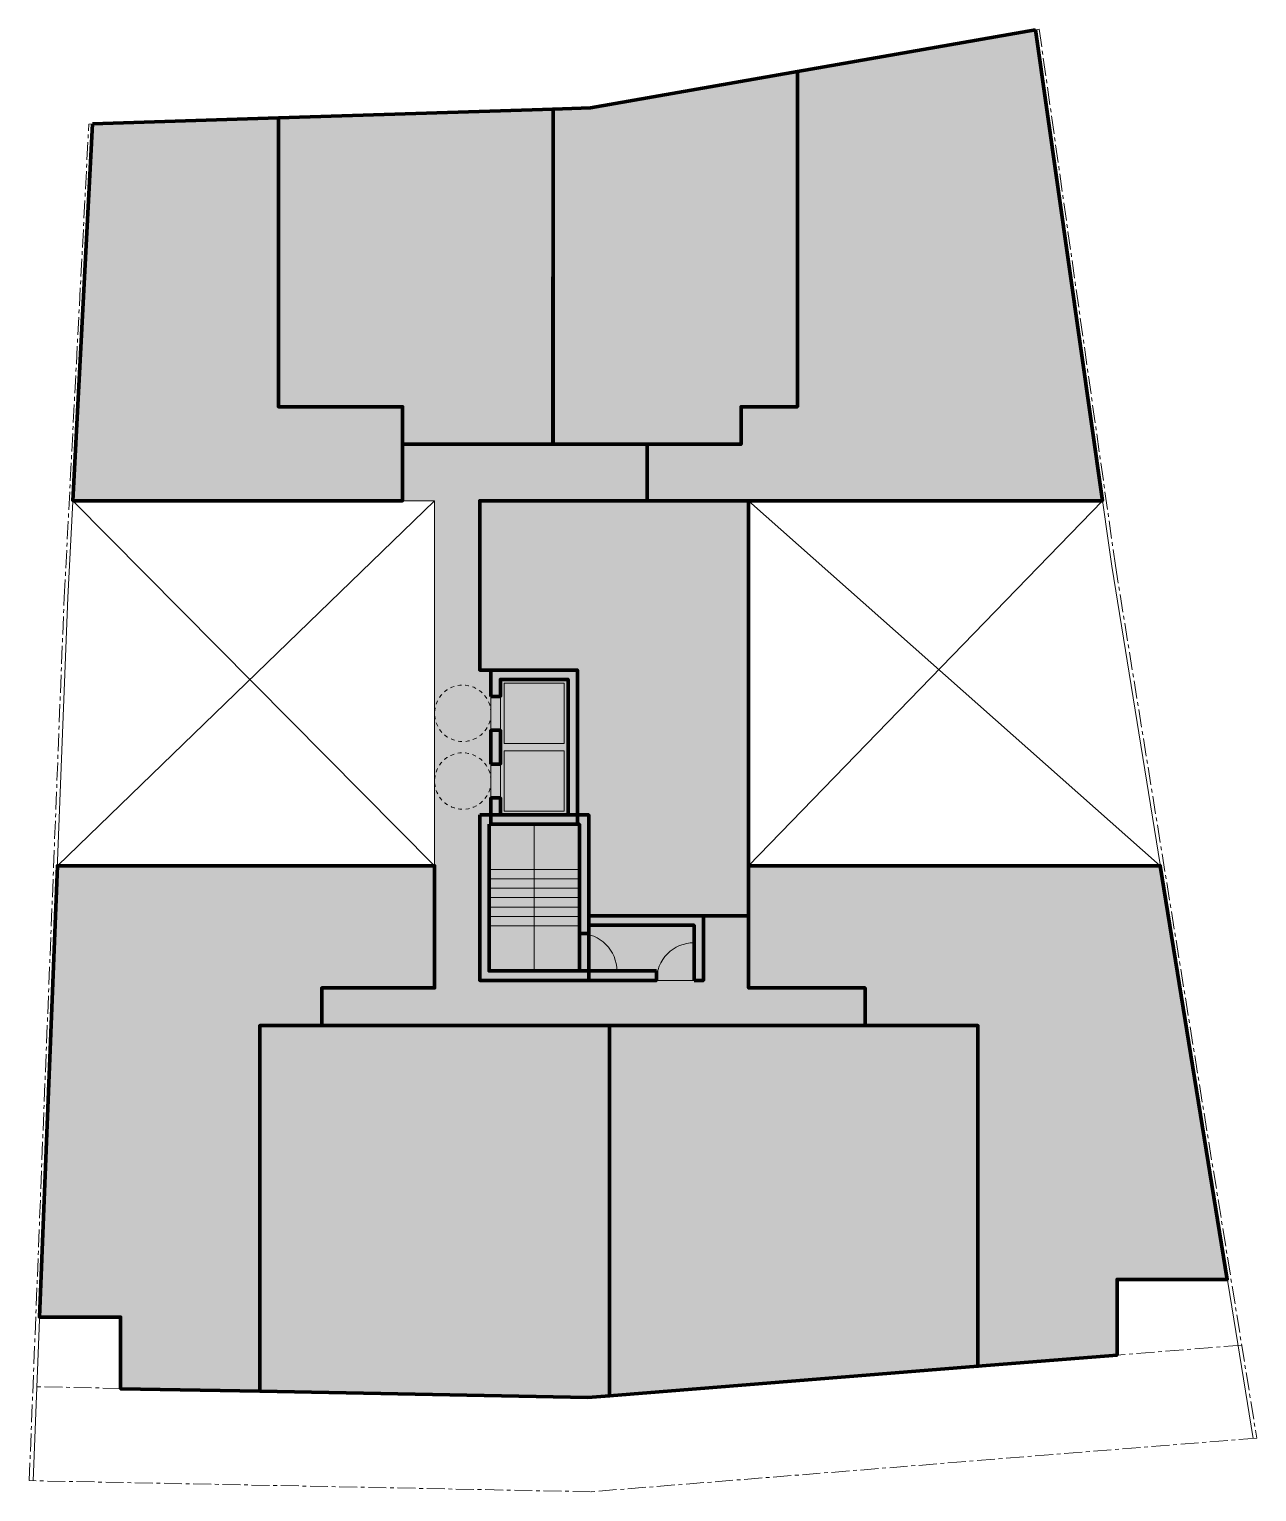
# Model space of a CAD drawing. Header units: metres. Extents: x 500 to 532.6, y -108 to -69.1.
import ezdxf

# ---------------------------------------------------------------- set-up
doc = ezdxf.new("R2010")
doc.units = ezdxf.units.M
doc.header["$LTSCALE"] = 0.015
doc.linetypes.add('CENTER', pattern=[50.8, 31.75, -6.35, 6.35, -6.35])
doc.linetypes.add('HIDDEN', pattern=[9.525, 6.35, -3.175])
for name, color, linetype, lineweight in [('NA.01_Albañilería Cortado', 10, 'Continuous', 70), ('NA.01_Elemento Bajo', 30, 'Continuous', 13), ('NA.01_Linderos', 52, 'CENTER', 9), ('NA.01_Piso', 8, 'Continuous', 0), ('NA.01_Proyecciones', 135, 'HIDDEN', 0), ('NA.02_Puertas', 150, 'Continuous', 5)]:
    doc.layers.add(name, color=color, linetype=linetype, lineweight=lineweight)
doc.layers.add('NA.03_Hatch Areas', color=5, linetype='Continuous', lineweight=0, true_color=0x0000ff, transparency=0.75)
doc.layers.add('NA.Simbología', color=135, linetype='Continuous', lineweight=0, transparency=0.25)

# ---------------------------------------------------------------- blocks, each defined once
blk = doc.blocks.new('A$C19b321ce')
at = {"layer": 'NA.01_Albañilería Cortado'}
for points in [[(0.7, -2.3), (0, -2.3), (0, 0), (4.1, 0), (4.1, -2.3), (3.4, -2.3), (3.4, -2.05), (3.85, -2.05), (3.85, -0.25), (0.25, -0.25), (0.25, -2.05), (0.7, -2.05)], [(2.5, -2.3), (2.5, -2.05), (1.6, -2.05), (1.6, -2.3)]]:
    blk.add_lwpolyline(points, close=True, dxfattribs=at)
at = {"layer": 'NA.01_Piso'}
for points in [[(0.35, -0.35), (1.95, -0.35), (1.95, -1.95), (0.35, -1.95)], [(2.15, -0.35), (3.75, -0.35), (3.75, -1.95), (2.15, -1.95)]]:
    blk.add_lwpolyline(points, close=True, dxfattribs=at)
at = {"layer": 'NA.01_Proyecciones'}
for centre in [(1.15, -3.05), (2.95, -3.05)]:
    blk.add_circle(centre, 0.75, dxfattribs=at)
at = {"layer": 'NA.02_Puertas'}
for points in [[(0.7, -2.05), (1.6, -2.05)], [(1.6, -2.3), (0.7, -2.3)], [(2.5, -2.05), (3.4, -2.05)], [(3.4, -2.3), (2.5, -2.3)]]:
    blk.add_lwpolyline(points, dxfattribs=at)
blk = doc.blocks.new('A$C7cac1edc')
at = {"layer": 'NA.01_Albañilería Cortado'}
for points in [[(0, 2.9), (4.4, 2.9), (4.4, 0), (0, 0)], [(0.25, 2.65), (4.15, 2.65), (4.15, 0.25), (0.25, 0.25)]]:
    blk.add_lwpolyline(points, close=True, dxfattribs=at)
at = {"layer": 'NA.01_Piso'}
for points in [[(0.25, 1.45), (1.45, 1.45), (1.45, 2.65), (0.25, 2.65)], [(1.45, 1.45), (1.7, 1.45), (1.7, 2.65), (1.45, 2.65)], [(1.7, 1.45), (1.95, 1.45), (1.95, 2.65), (1.7, 2.65)], [(1.95, 1.45), (2.2, 1.45), (2.2, 2.65), (1.95, 2.65)], [(2.2, 1.45), (2.45, 1.45), (2.45, 2.65), (2.2, 2.65)], [(2.45, 1.45), (2.7, 1.45), (2.7, 2.65), (2.45, 2.65)], [(2.7, 1.45), (2.95, 1.45), (2.95, 2.65), (2.7, 2.65)], [(2.95, 1.45), (4.15, 1.45), (4.15, 2.65), (2.95, 2.65)], [(1.45, 0.25), (1.7, 0.25), (1.7, 1.45), (1.45, 1.45)], [(1.7, 0.25), (1.95, 0.25), (1.95, 1.45), (1.7, 1.45)], [(1.95, 0.25), (2.2, 0.25), (2.2, 1.45), (1.95, 1.45)], [(2.2, 0.25), (2.45, 0.25), (2.45, 1.45), (2.2, 1.45)], [(2.45, 0.25), (2.7, 0.25), (2.7, 1.45), (2.45, 1.45)], [(2.7, 0.25), (2.95, 0.25), (2.95, 1.45), (2.7, 1.45)]]:
    blk.add_lwpolyline(points, close=True, dxfattribs=at)

msp = doc.modelspace()

# ---------------------------------------------------------------- hatches: boundary and pattern name
at = {"layer": 'NA.03_Hatch Areas', "true_color": 0xc7c7c7, "transparency": 33554559}
h = msp.add_hatch(color=9, dxfattribs=at)
h.dxf.hatch_style = 1
h.paths.add_polyline_path([(501.687, -71.637), (514.93, -71.21), (526.76, -69.138), (528.539, -81.656), (519.13, -81.656), (519.13, -91.356), (530.076, -91.356), (531.858, -102.356), (528.93, -102.356), (528.93, -104.365), (514.854, -105.498), (502.43, -105.252), (502.43, -103.356), (500.275, -103.356), (500.75, -91.356), (510.78, -91.356), (510.78, -81.656), (501.166, -81.656)])
at = {"layer": 'NA.03_Hatch Areas', "true_color": 0xf4c199, "transparency": 33554508}
for points in [[(526.76, -69.138), (528.539, -81.656), (516.43, -81.656), (516.43, -80.155), (518.93, -80.155), (518.93, -79.156), (520.43, -79.156), (520.43, -70.246)], [(506.13, -95.606), (507.78, -95.606), (507.78, -94.606), (510.78, -94.606), (510.78, -91.356), (500.75, -91.356), (500.275, -103.356), (502.43, -103.356), (502.43, -105.262), (506.13, -105.325)], [(525.23, -95.606), (522.23, -95.606), (522.23, -94.606), (519.13, -94.606), (519.13, -91.356), (530.076, -91.356), (531.858, -102.356), (528.93, -102.356), (528.93, -104.365), (525.23, -104.663)], [(506.13, -105.325), (514.854, -105.498), (515.43, -105.452), (515.43, -95.606), (506.13, -95.606)], [(515.43, -95.606), (523.23, -95.606), (525.23, -95.606), (525.23, -95.856), (525.23, -104.663), (515.43, -105.452)]]:
    msp.add_hatch(color=31, dxfattribs=at).paths.add_polyline_path(points)
at = {"layer": 'NA.03_Hatch Areas', "true_color": 0x76b6db, "transparency": 33554508}
for points in [[(514.93, -71.21), (520.43, -70.246), (520.43, -79.156), (518.93, -79.156), (518.93, -80.155), (513.924, -80.155), (513.93, -71.242)], [(501.687, -71.637), (501.166, -81.656), (509.93, -81.656), (509.93, -79.156), (506.63, -79.156), (506.63, -71.477)], [(506.63, -71.477), (513.93, -71.242), (513.93, -80.154), (509.93, -80.152), (509.93, -79.156), (506.63, -79.156)], [(519.13, -92.691), (519.13, -91.856), (519.13, -81.656), (511.98, -81.656), (511.98, -86.156), (514.58, -86.156), (514.58, -90.006), (514.88, -90.006), (514.88, -92.691)]]:
    msp.add_hatch(color=143, dxfattribs=at).paths.add_polyline_path(points)

# ---------------------------------------------------------------- linework, layer by layer
at = {"layer": 'NA.01_Albañilería Cortado'}
for points in [[(526.76, -69.138), (528.539, -81.656), (516.43, -81.656), (516.43, -80.155), (518.93, -80.155), (518.93, -79.156), (520.43, -79.156), (520.43, -70.246)], [(514.93, -71.21), (520.43, -70.246), (520.43, -79.156), (518.93, -79.156), (518.93, -80.155), (513.924, -80.155), (513.93, -71.242)], [(501.687, -71.637), (501.166, -81.656), (509.93, -81.656), (509.93, -79.156), (506.63, -79.156), (506.63, -71.477)], [(506.63, -71.477), (513.93, -71.242), (513.93, -80.154), (509.93, -80.152), (509.93, -79.156), (506.63, -79.156)], [(519.13, -92.691), (519.13, -91.856), (519.13, -81.656), (511.98, -81.656), (511.98, -86.156), (514.58, -86.156), (514.58, -90.006), (514.88, -90.006), (514.88, -92.691)], [(506.13, -95.606), (507.78, -95.606), (507.78, -94.606), (510.78, -94.606), (510.78, -91.356), (500.75, -91.356), (500.275, -103.356), (502.43, -103.356), (502.43, -105.262), (506.13, -105.325)], [(525.23, -95.606), (522.23, -95.606), (522.23, -94.606), (519.13, -94.606), (519.13, -91.356), (530.076, -91.356), (531.858, -102.356), (528.93, -102.356), (528.93, -104.365), (525.23, -104.663)], [(506.13, -105.325), (514.854, -105.498), (515.43, -105.452), (515.43, -95.606), (506.13, -95.606)], [(515.43, -95.606), (523.23, -95.606), (525.23, -95.606), (525.23, -95.856), (525.23, -104.663), (515.43, -105.452)]]:
    msp.add_lwpolyline(points, close=True, dxfattribs=at)
for points in [[(517.68, -94.406), (517.93, -94.406), (517.93, -92.691), (514.88, -92.691)], [(514.63, -93.156), (514.88, -93.156)], [(517.68, -94.406), (517.68, -92.941), (514.88, -92.941)], [(514.63, -94.156), (516.68, -94.156)], [(516.68, -94.156), (516.68, -94.406), (514.88, -94.406)]]:
    msp.add_lwpolyline(points, dxfattribs=at)
at = {"layer": 'NA.01_Elemento Bajo'}
for points in [[(526.76, -69.138), (528.786, -83.392), (532.543, -106.583)], [(500.103, -107.707), (501.033, -84.228), (501.687, -71.637)]]:
    msp.add_lwpolyline(points, dxfattribs=at)
msp.add_lwpolyline([(516.43, -80.155), (516.43, -81.656), (511.98, -81.656), (511.98, -86.156), (514.58, -86.156), (514.58, -90.006), (514.88, -90.006), (514.88, -92.691), (519.13, -92.691), (519.13, -94.606), (522.23, -94.606), (522.23, -95.606), (507.78, -95.606), (507.78, -94.606), (510.78, -94.606), (510.78, -81.656), (509.93, -81.656), (509.93, -80.152)], close=True, dxfattribs=at)
at = {"layer": 'NA.01_Linderos'}
msp.add_lwpolyline([(501.587, -71.64), (514.93, -71.21), (526.858, -69.12), (528.885, -83.377), (532.643, -106.575), (514.93, -108), (500.003, -107.705), (500.933, -84.223)], close=True, dxfattribs=at)
msp.add_lwpolyline([(532.242, -104.099), (514.854, -105.498), (500.102, -105.206)], dxfattribs=at)
at = {"layer": 'NA.01_Piso'}
msp.add_lwpolyline([(501.687, -71.637), (514.93, -71.21), (526.76, -69.138), (528.539, -81.656), (519.13, -81.656), (519.13, -91.356), (530.076, -91.356), (531.858, -102.356), (528.93, -102.356), (528.93, -104.365), (514.854, -105.498), (502.43, -105.252), (502.43, -103.356), (500.275, -103.356), (500.75, -91.356), (510.78, -91.356), (510.78, -81.656), (501.166, -81.656)], close=True, dxfattribs=at)
at = {"layer": 'NA.02_Puertas'}
for points in [[(514.63, -93.156), (514.63, -94.156), (515.63, -94.156, 0.414214)], [(516.68, -94.406), (517.68, -94.406), (517.68, -93.406, 0.414214)]]:
    msp.add_lwpolyline(points, format="xyb", close=True, dxfattribs=at)
at = {"layer": 'NA.Simbología'}
for points in [[(500.75, -91.356), (510.78, -81.656)], [(501.166, -81.656), (510.78, -91.356)], [(519.13, -81.656), (530.076, -91.356)], [(519.13, -91.356), (528.539, -81.656)]]:
    msp.add_lwpolyline(points, dxfattribs=at)

# ---------------------------------------------------------------- block references
at = {"layer": 'NA.01_Piso', "rotation": 270}
msp.add_blockref('A$C19b321ce', (514.58, -86.156), dxfattribs=at)
at = {"layer": 'NA.01_Piso', "xscale": -1, "rotation": 90}
msp.add_blockref('A$C7cac1edc', (514.88, -90.006), dxfattribs=at)

doc.saveas('drawing.dxf')
